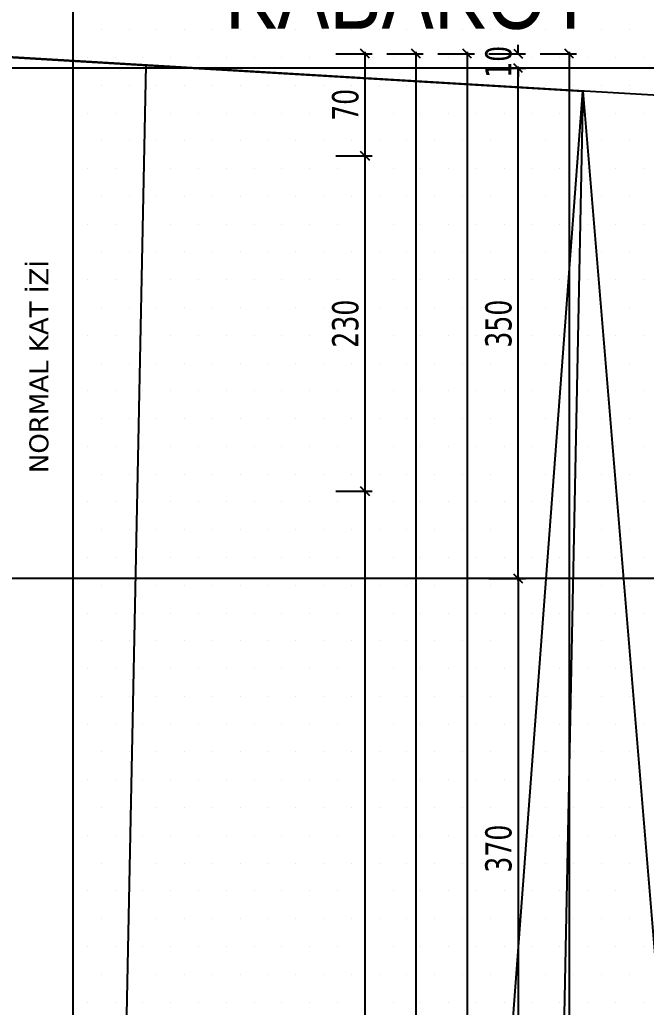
# Model space of a CAD drawing. Header units: millimetres. Extents: x 43168.9 to 43194.6, y -25545.1 to -25543.4.
# Drawn here: x 43172.2005 to 43172.2864, y -25543.9687 to -25543.8333 of the extents above; entities that cross this region are included whole.
import ezdxf
from ezdxf.enums import TextEntityAlignment as Align

# ---------------------------------------------------------------- set-up
doc = ezdxf.new("R2010")
doc.units = ezdxf.units.MM
doc.header["$LTSCALE"] = 200
for name, pattern in [('DASHDOT', [1, 0.5, -0.25, 0, -0.25]), ('DASHDOT2', [0.5, 0.25, -0.125, 0, -0.125]), ('HIDDEN2', [0.1875, 0.125, -0.0625])]:
    doc.linetypes.add(name, pattern=pattern)
for name, color, linetype in [('aks_sgh', 5, 'DASHDOT2'), ('izd.tas.alt_sgh', 214, 'HIDDEN2'), ('olcuaks_sgh', 41, 'Continuous'), ('olcudis_sgh', 185, 'Continuous'), ('vaziyet-01_sgh', 33, 'Continuous'), ('yapi-yaklasma_sgh', 41, 'DASHDOT'), ('yazi-merdi_sgh', 9, 'Continuous')]:
    doc.layers.add(name, color=color, linetype=linetype)
doc.layers.add('cim_sgh', color=7, linetype='Continuous', true_color=0x248f00)
doc.styles.add('dim', font='VERDANA.TTF', dxfattribs={"width": 0.7})
doc.styles.add('text1', font='VERDANA.TTF')
doc.styles.add('text2', font='arial.ttf')

msp = doc.modelspace()

# ---------------------------------------------------------------- linework, layer by layer
at = {"color": 0, "linetype": 'ByBlock', "lineweight": -2}
for p, q in [((43172.24848, -25543.83852), (43172.24728, -25543.83732)), ((43172.25548, -25543.83852), (43172.25428, -25543.83732)), ((43172.26248, -25543.83852), (43172.26128, -25543.83732)), ((43172.26828, -25543.83732), (43172.26948, -25543.83852)), ((43172.27648, -25543.83852), (43172.27528, -25543.83732)), ((43172.26948, -25543.84052), (43172.26828, -25543.83932)), ((43172.26948, -25543.84052), (43172.26828, -25543.83932)), ((43172.24728, -25543.85132), (43172.24848, -25543.85252)), ((43172.24848, -25543.85252), (43172.24728, -25543.85132)), ((43172.24728, -25543.89732), (43172.24848, -25543.89852)), ((43172.24848, -25543.89852), (43172.24728, -25543.89732)), ((43172.26828, -25543.90931), (43172.26948, -25543.91051)), ((43172.26948, -25543.91051), (43172.26828, -25543.90931))]:
    msp.add_line(p, q, dxfattribs=at)
for p, q in [((43172.28956, -25543.83992), (43172.26688, -25543.83992)), ((43172.28956, -25543.90991), (43172.26688, -25543.90991))]:
    msp.add_line(p, q)
at = {"layer": 'aks_sgh'}
for p, q in [((43172.26688, -25543.83992), (43171.46488, -25543.83992)), ((43172.26688, -25543.90991), (43171.46488, -25543.90991))]:
    msp.add_line(p, q, dxfattribs=at)
at = {"layer": 'cim_sgh'}
for p, q in [((43172.20791, -25543.83463), (43172.20791, -25543.83463)), ((43172.21172, -25543.83463), (43172.21172, -25543.83463)), ((43172.21553, -25543.83463), (43172.21553, -25543.83463)), ((43172.21934, -25543.83463), (43172.21934, -25543.83463)), ((43172.22315, -25543.83463), (43172.22315, -25543.83463)), ((43172.22696, -25543.83463), (43172.22696, -25543.83463)), ((43172.23077, -25543.83463), (43172.23077, -25543.83463)), ((43172.23458, -25543.83463), (43172.23458, -25543.83463)), ((43172.23839, -25543.83463), (43172.23839, -25543.83463)), ((43172.2422, -25543.83463), (43172.2422, -25543.83463)), ((43172.24601, -25543.83463), (43172.24601, -25543.83463)), ((43172.24982, -25543.83463), (43172.24982, -25543.83463)), ((43172.25363, -25543.83463), (43172.25363, -25543.83463)), ((43172.25744, -25543.83463), (43172.25744, -25543.83463)), ((43172.26125, -25543.83463), (43172.26125, -25543.83463)), ((43172.26506, -25543.83463), (43172.26506, -25543.83463)), ((43172.26887, -25543.83463), (43172.26887, -25543.83463)), ((43172.27268, -25543.83463), (43172.27268, -25543.83463)), ((43172.27649, -25543.83463), (43172.27649, -25543.83463)), ((43172.2803, -25543.83463), (43172.2803, -25543.83463)), ((43172.28411, -25543.83463), (43172.28411, -25543.83463)), ((43172.20982, -25543.83844), (43172.20982, -25543.83844)), ((43172.21363, -25543.83844), (43172.21363, -25543.83844)), ((43172.21744, -25543.83844), (43172.21744, -25543.83844)), ((43172.22125, -25543.83844), (43172.22125, -25543.83844)), ((43172.22506, -25543.83844), (43172.22506, -25543.83844)), ((43172.22887, -25543.83844), (43172.22887, -25543.83844)), ((43172.23268, -25543.83844), (43172.23268, -25543.83844)), ((43172.23649, -25543.83844), (43172.23649, -25543.83844)), ((43172.2403, -25543.83844), (43172.2403, -25543.83844)), ((43172.24411, -25543.83844), (43172.24411, -25543.83844)), ((43172.24792, -25543.83844), (43172.24792, -25543.83844)), ((43172.25173, -25543.83844), (43172.25173, -25543.83844)), ((43172.25554, -25543.83844), (43172.25554, -25543.83844)), ((43172.25935, -25543.83844), (43172.25935, -25543.83844)), ((43172.26316, -25543.83844), (43172.26316, -25543.83844)), ((43172.26697, -25543.83844), (43172.26697, -25543.83844)), ((43172.27078, -25543.83844), (43172.27078, -25543.83844)), ((43172.27459, -25543.83844), (43172.27459, -25543.83844)), ((43172.2784, -25543.83844), (43172.2784, -25543.83844)), ((43172.28221, -25543.83844), (43172.28221, -25543.83844)), ((43172.28602, -25543.83844), (43172.28602, -25543.83844)), ((43172.20791, -25543.84225), (43172.20791, -25543.84225)), ((43172.21172, -25543.84225), (43172.21172, -25543.84225)), ((43172.21553, -25543.84225), (43172.21553, -25543.84225)), ((43172.21934, -25543.84225), (43172.21934, -25543.84225)), ((43172.22315, -25543.84225), (43172.22315, -25543.84225)), ((43172.22696, -25543.84225), (43172.22696, -25543.84225)), ((43172.23077, -25543.84225), (43172.23077, -25543.84225)), ((43172.23458, -25543.84225), (43172.23458, -25543.84225)), ((43172.23839, -25543.84225), (43172.23839, -25543.84225)), ((43172.2422, -25543.84225), (43172.2422, -25543.84225)), ((43172.24601, -25543.84225), (43172.24601, -25543.84225)), ((43172.24982, -25543.84225), (43172.24982, -25543.84225)), ((43172.25363, -25543.84225), (43172.25363, -25543.84225)), ((43172.25744, -25543.84225), (43172.25744, -25543.84225)), ((43172.26125, -25543.84225), (43172.26125, -25543.84225)), ((43172.26506, -25543.84225), (43172.26506, -25543.84225)), ((43172.26887, -25543.84225), (43172.26887, -25543.84225)), ((43172.27268, -25543.84225), (43172.27268, -25543.84225)), ((43172.27649, -25543.84225), (43172.27649, -25543.84225)), ((43172.2803, -25543.84225), (43172.2803, -25543.84225)), ((43172.28411, -25543.84225), (43172.28411, -25543.84225)), ((43172.20982, -25543.84606), (43172.20982, -25543.84606)), ((43172.21363, -25543.84606), (43172.21363, -25543.84606)), ((43172.21744, -25543.84606), (43172.21744, -25543.84606)), ((43172.22125, -25543.84606), (43172.22125, -25543.84606)), ((43172.22506, -25543.84606), (43172.22506, -25543.84606)), ((43172.22887, -25543.84606), (43172.22887, -25543.84606)), ((43172.23268, -25543.84606), (43172.23268, -25543.84606)), ((43172.23649, -25543.84606), (43172.23649, -25543.84606)), ((43172.2403, -25543.84606), (43172.2403, -25543.84606)), ((43172.24411, -25543.84606), (43172.24411, -25543.84606)), ((43172.24792, -25543.84606), (43172.24792, -25543.84606)), ((43172.25173, -25543.84606), (43172.25173, -25543.84606)), ((43172.25554, -25543.84606), (43172.25554, -25543.84606)), ((43172.25935, -25543.84606), (43172.25935, -25543.84606)), ((43172.26316, -25543.84606), (43172.26316, -25543.84606)), ((43172.26697, -25543.84606), (43172.26697, -25543.84606)), ((43172.27078, -25543.84606), (43172.27078, -25543.84606)), ((43172.27459, -25543.84606), (43172.27459, -25543.84606)), ((43172.2784, -25543.84606), (43172.2784, -25543.84606)), ((43172.28221, -25543.84606), (43172.28221, -25543.84606)), ((43172.28602, -25543.84606), (43172.28602, -25543.84606)), ((43172.20791, -25543.84987), (43172.20791, -25543.84987)), ((43172.21172, -25543.84987), (43172.21172, -25543.84987)), ((43172.21553, -25543.84987), (43172.21553, -25543.84987)), ((43172.21934, -25543.84987), (43172.21934, -25543.84987)), ((43172.22315, -25543.84987), (43172.22315, -25543.84987)), ((43172.22696, -25543.84987), (43172.22696, -25543.84987)), ((43172.23077, -25543.84987), (43172.23077, -25543.84987)), ((43172.23458, -25543.84987), (43172.23458, -25543.84987)), ((43172.23839, -25543.84987), (43172.23839, -25543.84987)), ((43172.2422, -25543.84987), (43172.2422, -25543.84987)), ((43172.24601, -25543.84987), (43172.24601, -25543.84987)), ((43172.24982, -25543.84987), (43172.24982, -25543.84987)), ((43172.25363, -25543.84987), (43172.25363, -25543.84987)), ((43172.25744, -25543.84987), (43172.25744, -25543.84987)), ((43172.26125, -25543.84987), (43172.26125, -25543.84987)), ((43172.26506, -25543.84987), (43172.26506, -25543.84987)), ((43172.26887, -25543.84987), (43172.26887, -25543.84987)), ((43172.27268, -25543.84987), (43172.27268, -25543.84987)), ((43172.27649, -25543.84987), (43172.27649, -25543.84987)), ((43172.2803, -25543.84987), (43172.2803, -25543.84987)), ((43172.28411, -25543.84987), (43172.28411, -25543.84987)), ((43172.20982, -25543.85368), (43172.20982, -25543.85368)), ((43172.21363, -25543.85368), (43172.21363, -25543.85368)), ((43172.21744, -25543.85368), (43172.21744, -25543.85368)), ((43172.22125, -25543.85368), (43172.22125, -25543.85368)), ((43172.22506, -25543.85368), (43172.22506, -25543.85368)), ((43172.22887, -25543.85368), (43172.22887, -25543.85368)), ((43172.23268, -25543.85368), (43172.23268, -25543.85368)), ((43172.23649, -25543.85368), (43172.23649, -25543.85368)), ((43172.2403, -25543.85368), (43172.2403, -25543.85368)), ((43172.24411, -25543.85368), (43172.24411, -25543.85368)), ((43172.24792, -25543.85368), (43172.24792, -25543.85368)), ((43172.25173, -25543.85368), (43172.25173, -25543.85368)), ((43172.25554, -25543.85368), (43172.25554, -25543.85368)), ((43172.25935, -25543.85368), (43172.25935, -25543.85368)), ((43172.26316, -25543.85368), (43172.26316, -25543.85368)), ((43172.26697, -25543.85368), (43172.26697, -25543.85368)), ((43172.27078, -25543.85368), (43172.27078, -25543.85368)), ((43172.27459, -25543.85368), (43172.27459, -25543.85368)), ((43172.2784, -25543.85368), (43172.2784, -25543.85368)), ((43172.28221, -25543.85368), (43172.28221, -25543.85368)), ((43172.28602, -25543.85368), (43172.28602, -25543.85368)), ((43172.20791, -25543.85749), (43172.20791, -25543.85749)), ((43172.21172, -25543.85749), (43172.21172, -25543.85749)), ((43172.21553, -25543.85749), (43172.21553, -25543.85749)), ((43172.21934, -25543.85749), (43172.21934, -25543.85749)), ((43172.22315, -25543.85749), (43172.22315, -25543.85749)), ((43172.22696, -25543.85749), (43172.22696, -25543.85749)), ((43172.23077, -25543.85749), (43172.23077, -25543.85749)), ((43172.23458, -25543.85749), (43172.23458, -25543.85749)), ((43172.23839, -25543.85749), (43172.23839, -25543.85749)), ((43172.2422, -25543.85749), (43172.2422, -25543.85749)), ((43172.24601, -25543.85749), (43172.24601, -25543.85749)), ((43172.24982, -25543.85749), (43172.24982, -25543.85749)), ((43172.25363, -25543.85749), (43172.25363, -25543.85749)), ((43172.25744, -25543.85749), (43172.25744, -25543.85749)), ((43172.26125, -25543.85749), (43172.26125, -25543.85749)), ((43172.26506, -25543.85749), (43172.26506, -25543.85749)), ((43172.26887, -25543.85749), (43172.26887, -25543.85749)), ((43172.27268, -25543.85749), (43172.27268, -25543.85749)), ((43172.27649, -25543.85749), (43172.27649, -25543.85749)), ((43172.2803, -25543.85749), (43172.2803, -25543.85749)), ((43172.28411, -25543.85749), (43172.28411, -25543.85749)), ((43172.20982, -25543.8613), (43172.20982, -25543.8613)), ((43172.21363, -25543.8613), (43172.21363, -25543.8613)), ((43172.21744, -25543.8613), (43172.21744, -25543.8613)), ((43172.22125, -25543.8613), (43172.22125, -25543.8613)), ((43172.22506, -25543.8613), (43172.22506, -25543.8613)), ((43172.22887, -25543.8613), (43172.22887, -25543.8613)), ((43172.23268, -25543.8613), (43172.23268, -25543.8613)), ((43172.23649, -25543.8613), (43172.23649, -25543.8613)), ((43172.2403, -25543.8613), (43172.2403, -25543.8613)), ((43172.24411, -25543.8613), (43172.24411, -25543.8613)), ((43172.24792, -25543.8613), (43172.24792, -25543.8613)), ((43172.25173, -25543.8613), (43172.25173, -25543.8613)), ((43172.25554, -25543.8613), (43172.25554, -25543.8613)), ((43172.25935, -25543.8613), (43172.25935, -25543.8613)), ((43172.26316, -25543.8613), (43172.26316, -25543.8613)), ((43172.26697, -25543.8613), (43172.26697, -25543.8613)), ((43172.27078, -25543.8613), (43172.27078, -25543.8613)), ((43172.27459, -25543.8613), (43172.27459, -25543.8613)), ((43172.2784, -25543.8613), (43172.2784, -25543.8613)), ((43172.28221, -25543.8613), (43172.28221, -25543.8613)), ((43172.28602, -25543.8613), (43172.28602, -25543.8613)), ((43172.20791, -25543.86511), (43172.20791, -25543.86511)), ((43172.21172, -25543.86511), (43172.21172, -25543.86511)), ((43172.21553, -25543.86511), (43172.21553, -25543.86511)), ((43172.21934, -25543.86511), (43172.21934, -25543.86511)), ((43172.22315, -25543.86511), (43172.22315, -25543.86511)), ((43172.22696, -25543.86511), (43172.22696, -25543.86511)), ((43172.23077, -25543.86511), (43172.23077, -25543.86511)), ((43172.23458, -25543.86511), (43172.23458, -25543.86511)), ((43172.23839, -25543.86511), (43172.23839, -25543.86511)), ((43172.2422, -25543.86511), (43172.2422, -25543.86511)), ((43172.24601, -25543.86511), (43172.24601, -25543.86511)), ((43172.24982, -25543.86511), (43172.24982, -25543.86511)), ((43172.25363, -25543.86511), (43172.25363, -25543.86511)), ((43172.25744, -25543.86511), (43172.25744, -25543.86511)), ((43172.26125, -25543.86511), (43172.26125, -25543.86511)), ((43172.26506, -25543.86511), (43172.26506, -25543.86511)), ((43172.26887, -25543.86511), (43172.26887, -25543.86511)), ((43172.27268, -25543.86511), (43172.27268, -25543.86511)), ((43172.27649, -25543.86511), (43172.27649, -25543.86511)), ((43172.2803, -25543.86511), (43172.2803, -25543.86511)), ((43172.28411, -25543.86511), (43172.28411, -25543.86511)), ((43172.20982, -25543.86892), (43172.20982, -25543.86892)), ((43172.21363, -25543.86892), (43172.21363, -25543.86892)), ((43172.21744, -25543.86892), (43172.21744, -25543.86892)), ((43172.22125, -25543.86892), (43172.22125, -25543.86892)), ((43172.22506, -25543.86892), (43172.22506, -25543.86892)), ((43172.22887, -25543.86892), (43172.22887, -25543.86892)), ((43172.23268, -25543.86892), (43172.23268, -25543.86892)), ((43172.23649, -25543.86892), (43172.23649, -25543.86892)), ((43172.2403, -25543.86892), (43172.2403, -25543.86892)), ((43172.24411, -25543.86892), (43172.24411, -25543.86892)), ((43172.24792, -25543.86892), (43172.24792, -25543.86892)), ((43172.25173, -25543.86892), (43172.25173, -25543.86892)), ((43172.25554, -25543.86892), (43172.25554, -25543.86892)), ((43172.25935, -25543.86892), (43172.25935, -25543.86892)), ((43172.26316, -25543.86892), (43172.26316, -25543.86892)), ((43172.26697, -25543.86892), (43172.26697, -25543.86892)), ((43172.27078, -25543.86892), (43172.27078, -25543.86892)), ((43172.27459, -25543.86892), (43172.27459, -25543.86892)), ((43172.2784, -25543.86892), (43172.2784, -25543.86892)), ((43172.28221, -25543.86892), (43172.28221, -25543.86892)), ((43172.28602, -25543.86892), (43172.28602, -25543.86892)), ((43172.20791, -25543.87273), (43172.20791, -25543.87273)), ((43172.21172, -25543.87273), (43172.21172, -25543.87273)), ((43172.21553, -25543.87273), (43172.21553, -25543.87273)), ((43172.21934, -25543.87273), (43172.21934, -25543.87273)), ((43172.22315, -25543.87273), (43172.22315, -25543.87273)), ((43172.22696, -25543.87273), (43172.22696, -25543.87273)), ((43172.23077, -25543.87273), (43172.23077, -25543.87273)), ((43172.23458, -25543.87273), (43172.23458, -25543.87273)), ((43172.23839, -25543.87273), (43172.23839, -25543.87273)), ((43172.2422, -25543.87273), (43172.2422, -25543.87273)), ((43172.24601, -25543.87273), (43172.24601, -25543.87273)), ((43172.24982, -25543.87273), (43172.24982, -25543.87273)), ((43172.25363, -25543.87273), (43172.25363, -25543.87273)), ((43172.25744, -25543.87273), (43172.25744, -25543.87273)), ((43172.26125, -25543.87273), (43172.26125, -25543.87273)), ((43172.26506, -25543.87273), (43172.26506, -25543.87273)), ((43172.26887, -25543.87273), (43172.26887, -25543.87273)), ((43172.27268, -25543.87273), (43172.27268, -25543.87273)), ((43172.27649, -25543.87273), (43172.27649, -25543.87273)), ((43172.2803, -25543.87273), (43172.2803, -25543.87273)), ((43172.28411, -25543.87273), (43172.28411, -25543.87273)), ((43172.20982, -25543.87654), (43172.20982, -25543.87654)), ((43172.21363, -25543.87654), (43172.21363, -25543.87654)), ((43172.21744, -25543.87654), (43172.21744, -25543.87654)), ((43172.22125, -25543.87654), (43172.22125, -25543.87654)), ((43172.22506, -25543.87654), (43172.22506, -25543.87654)), ((43172.22887, -25543.87654), (43172.22887, -25543.87654)), ((43172.23268, -25543.87654), (43172.23268, -25543.87654)), ((43172.23649, -25543.87654), (43172.23649, -25543.87654)), ((43172.2403, -25543.87654), (43172.2403, -25543.87654)), ((43172.24411, -25543.87654), (43172.24411, -25543.87654)), ((43172.24792, -25543.87654), (43172.24792, -25543.87654)), ((43172.25173, -25543.87654), (43172.25173, -25543.87654)), ((43172.25554, -25543.87654), (43172.25554, -25543.87654)), ((43172.25935, -25543.87654), (43172.25935, -25543.87654)), ((43172.26316, -25543.87654), (43172.26316, -25543.87654)), ((43172.26697, -25543.87654), (43172.26697, -25543.87654)), ((43172.27078, -25543.87654), (43172.27078, -25543.87654)), ((43172.27459, -25543.87654), (43172.27459, -25543.87654)), ((43172.2784, -25543.87654), (43172.2784, -25543.87654)), ((43172.28221, -25543.87654), (43172.28221, -25543.87654)), ((43172.28602, -25543.87654), (43172.28602, -25543.87654)), ((43172.20791, -25543.88035), (43172.20791, -25543.88035)), ((43172.21172, -25543.88035), (43172.21172, -25543.88035)), ((43172.21553, -25543.88035), (43172.21553, -25543.88035)), ((43172.21934, -25543.88035), (43172.21934, -25543.88035)), ((43172.22315, -25543.88035), (43172.22315, -25543.88035)), ((43172.22696, -25543.88035), (43172.22696, -25543.88035)), ((43172.23077, -25543.88035), (43172.23077, -25543.88035)), ((43172.23458, -25543.88035), (43172.23458, -25543.88035)), ((43172.23839, -25543.88035), (43172.23839, -25543.88035)), ((43172.2422, -25543.88035), (43172.2422, -25543.88035)), ((43172.24601, -25543.88035), (43172.24601, -25543.88035)), ((43172.24982, -25543.88035), (43172.24982, -25543.88035)), ((43172.25363, -25543.88035), (43172.25363, -25543.88035)), ((43172.25744, -25543.88035), (43172.25744, -25543.88035)), ((43172.26125, -25543.88035), (43172.26125, -25543.88035)), ((43172.26506, -25543.88035), (43172.26506, -25543.88035)), ((43172.26887, -25543.88035), (43172.26887, -25543.88035)), ((43172.27268, -25543.88035), (43172.27268, -25543.88035)), ((43172.27649, -25543.88035), (43172.27649, -25543.88035)), ((43172.2803, -25543.88035), (43172.2803, -25543.88035)), ((43172.28411, -25543.88035), (43172.28411, -25543.88035)), ((43172.20982, -25543.88416), (43172.20982, -25543.88416)), ((43172.21363, -25543.88416), (43172.21363, -25543.88416)), ((43172.21744, -25543.88416), (43172.21744, -25543.88416)), ((43172.22125, -25543.88416), (43172.22125, -25543.88416)), ((43172.22506, -25543.88416), (43172.22506, -25543.88416)), ((43172.22887, -25543.88416), (43172.22887, -25543.88416)), ((43172.23268, -25543.88416), (43172.23268, -25543.88416)), ((43172.23649, -25543.88416), (43172.23649, -25543.88416)), ((43172.2403, -25543.88416), (43172.2403, -25543.88416)), ((43172.24411, -25543.88416), (43172.24411, -25543.88416)), ((43172.24792, -25543.88416), (43172.24792, -25543.88416)), ((43172.25173, -25543.88416), (43172.25173, -25543.88416)), ((43172.25554, -25543.88416), (43172.25554, -25543.88416)), ((43172.25935, -25543.88416), (43172.25935, -25543.88416)), ((43172.26316, -25543.88416), (43172.26316, -25543.88416)), ((43172.26697, -25543.88416), (43172.26697, -25543.88416)), ((43172.27078, -25543.88416), (43172.27078, -25543.88416)), ((43172.27459, -25543.88416), (43172.27459, -25543.88416)), ((43172.2784, -25543.88416), (43172.2784, -25543.88416)), ((43172.28221, -25543.88416), (43172.28221, -25543.88416)), ((43172.28602, -25543.88416), (43172.28602, -25543.88416)), ((43172.20791, -25543.88797), (43172.20791, -25543.88797)), ((43172.21172, -25543.88797), (43172.21172, -25543.88797)), ((43172.21553, -25543.88797), (43172.21553, -25543.88797)), ((43172.21934, -25543.88797), (43172.21934, -25543.88797)), ((43172.22315, -25543.88797), (43172.22315, -25543.88797)), ((43172.22696, -25543.88797), (43172.22696, -25543.88797)), ((43172.23077, -25543.88797), (43172.23077, -25543.88797)), ((43172.23458, -25543.88797), (43172.23458, -25543.88797)), ((43172.23839, -25543.88797), (43172.23839, -25543.88797)), ((43172.2422, -25543.88797), (43172.2422, -25543.88797)), ((43172.24601, -25543.88797), (43172.24601, -25543.88797)), ((43172.24982, -25543.88797), (43172.24982, -25543.88797)), ((43172.25363, -25543.88797), (43172.25363, -25543.88797)), ((43172.25744, -25543.88797), (43172.25744, -25543.88797)), ((43172.26125, -25543.88797), (43172.26125, -25543.88797)), ((43172.26506, -25543.88797), (43172.26506, -25543.88797)), ((43172.26887, -25543.88797), (43172.26887, -25543.88797)), ((43172.27268, -25543.88797), (43172.27268, -25543.88797)), ((43172.27649, -25543.88797), (43172.27649, -25543.88797)), ((43172.2803, -25543.88797), (43172.2803, -25543.88797)), ((43172.28411, -25543.88797), (43172.28411, -25543.88797)), ((43172.20982, -25543.89178), (43172.20982, -25543.89178)), ((43172.21363, -25543.89178), (43172.21363, -25543.89178)), ((43172.21744, -25543.89178), (43172.21744, -25543.89178)), ((43172.22125, -25543.89178), (43172.22125, -25543.89178)), ((43172.22506, -25543.89178), (43172.22506, -25543.89178)), ((43172.22887, -25543.89178), (43172.22887, -25543.89178)), ((43172.23268, -25543.89178), (43172.23268, -25543.89178)), ((43172.23649, -25543.89178), (43172.23649, -25543.89178)), ((43172.2403, -25543.89178), (43172.2403, -25543.89178)), ((43172.24411, -25543.89178), (43172.24411, -25543.89178)), ((43172.24792, -25543.89178), (43172.24792, -25543.89178)), ((43172.25173, -25543.89178), (43172.25173, -25543.89178)), ((43172.25554, -25543.89178), (43172.25554, -25543.89178)), ((43172.25935, -25543.89178), (43172.25935, -25543.89178)), ((43172.26316, -25543.89178), (43172.26316, -25543.89178)), ((43172.26697, -25543.89178), (43172.26697, -25543.89178)), ((43172.27078, -25543.89178), (43172.27078, -25543.89178)), ((43172.27459, -25543.89178), (43172.27459, -25543.89178)), ((43172.2784, -25543.89178), (43172.2784, -25543.89178)), ((43172.28221, -25543.89178), (43172.28221, -25543.89178)), ((43172.28602, -25543.89178), (43172.28602, -25543.89178)), ((43172.20791, -25543.89559), (43172.20791, -25543.89559)), ((43172.21172, -25543.89559), (43172.21172, -25543.89559)), ((43172.21553, -25543.89559), (43172.21553, -25543.89559)), ((43172.21934, -25543.89559), (43172.21934, -25543.89559)), ((43172.22315, -25543.89559), (43172.22315, -25543.89559)), ((43172.22696, -25543.89559), (43172.22696, -25543.89559)), ((43172.23077, -25543.89559), (43172.23077, -25543.89559)), ((43172.23458, -25543.89559), (43172.23458, -25543.89559)), ((43172.23839, -25543.89559), (43172.23839, -25543.89559)), ((43172.2422, -25543.89559), (43172.2422, -25543.89559)), ((43172.24601, -25543.89559), (43172.24601, -25543.89559)), ((43172.24982, -25543.89559), (43172.24982, -25543.89559)), ((43172.25363, -25543.89559), (43172.25363, -25543.89559)), ((43172.25744, -25543.89559), (43172.25744, -25543.89559)), ((43172.26125, -25543.89559), (43172.26125, -25543.89559)), ((43172.26506, -25543.89559), (43172.26506, -25543.89559)), ((43172.26887, -25543.89559), (43172.26887, -25543.89559)), ((43172.27268, -25543.89559), (43172.27268, -25543.89559)), ((43172.27649, -25543.89559), (43172.27649, -25543.89559)), ((43172.2803, -25543.89559), (43172.2803, -25543.89559)), ((43172.28411, -25543.89559), (43172.28411, -25543.89559)), ((43172.20982, -25543.8994), (43172.20982, -25543.8994)), ((43172.21363, -25543.8994), (43172.21363, -25543.8994)), ((43172.21744, -25543.8994), (43172.21744, -25543.8994)), ((43172.22125, -25543.8994), (43172.22125, -25543.8994)), ((43172.22506, -25543.8994), (43172.22506, -25543.8994)), ((43172.22887, -25543.8994), (43172.22887, -25543.8994)), ((43172.23268, -25543.8994), (43172.23268, -25543.8994)), ((43172.23649, -25543.8994), (43172.23649, -25543.8994)), ((43172.2403, -25543.8994), (43172.2403, -25543.8994)), ((43172.24411, -25543.8994), (43172.24411, -25543.8994)), ((43172.24792, -25543.8994), (43172.24792, -25543.8994)), ((43172.25173, -25543.8994), (43172.25173, -25543.8994)), ((43172.25554, -25543.8994), (43172.25554, -25543.8994)), ((43172.25935, -25543.8994), (43172.25935, -25543.8994)), ((43172.26316, -25543.8994), (43172.26316, -25543.8994)), ((43172.26697, -25543.8994), (43172.26697, -25543.8994)), ((43172.27078, -25543.8994), (43172.27078, -25543.8994)), ((43172.27459, -25543.8994), (43172.27459, -25543.8994)), ((43172.2784, -25543.8994), (43172.2784, -25543.8994)), ((43172.28221, -25543.8994), (43172.28221, -25543.8994)), ((43172.28602, -25543.8994), (43172.28602, -25543.8994)), ((43172.20791, -25543.90321), (43172.20791, -25543.90321)), ((43172.21172, -25543.90321), (43172.21172, -25543.90321)), ((43172.21553, -25543.90321), (43172.21553, -25543.90321)), ((43172.21934, -25543.90321), (43172.21934, -25543.90321)), ((43172.22315, -25543.90321), (43172.22315, -25543.90321)), ((43172.22696, -25543.90321), (43172.22696, -25543.90321)), ((43172.23077, -25543.90321), (43172.23077, -25543.90321)), ((43172.23458, -25543.90321), (43172.23458, -25543.90321)), ((43172.23839, -25543.90321), (43172.23839, -25543.90321)), ((43172.2422, -25543.90321), (43172.2422, -25543.90321)), ((43172.24601, -25543.90321), (43172.24601, -25543.90321)), ((43172.24982, -25543.90321), (43172.24982, -25543.90321)), ((43172.25363, -25543.90321), (43172.25363, -25543.90321)), ((43172.25744, -25543.90321), (43172.25744, -25543.90321)), ((43172.26125, -25543.90321), (43172.26125, -25543.90321)), ((43172.26506, -25543.90321), (43172.26506, -25543.90321)), ((43172.26887, -25543.90321), (43172.26887, -25543.90321)), ((43172.27268, -25543.90321), (43172.27268, -25543.90321)), ((43172.27649, -25543.90321), (43172.27649, -25543.90321)), ((43172.2803, -25543.90321), (43172.2803, -25543.90321)), ((43172.28411, -25543.90321), (43172.28411, -25543.90321)), ((43172.20982, -25543.90702), (43172.20982, -25543.90702)), ((43172.21363, -25543.90702), (43172.21363, -25543.90702)), ((43172.21744, -25543.90702), (43172.21744, -25543.90702)), ((43172.22125, -25543.90702), (43172.22125, -25543.90702)), ((43172.22506, -25543.90702), (43172.22506, -25543.90702)), ((43172.22887, -25543.90702), (43172.22887, -25543.90702)), ((43172.23268, -25543.90702), (43172.23268, -25543.90702)), ((43172.23649, -25543.90702), (43172.23649, -25543.90702)), ((43172.2403, -25543.90702), (43172.2403, -25543.90702)), ((43172.24411, -25543.90702), (43172.24411, -25543.90702)), ((43172.24792, -25543.90702), (43172.24792, -25543.90702)), ((43172.25173, -25543.90702), (43172.25173, -25543.90702)), ((43172.25554, -25543.90702), (43172.25554, -25543.90702)), ((43172.25935, -25543.90702), (43172.25935, -25543.90702)), ((43172.26316, -25543.90702), (43172.26316, -25543.90702)), ((43172.26697, -25543.90702), (43172.26697, -25543.90702)), ((43172.27078, -25543.90702), (43172.27078, -25543.90702)), ((43172.27459, -25543.90702), (43172.27459, -25543.90702)), ((43172.2784, -25543.90702), (43172.2784, -25543.90702)), ((43172.28221, -25543.90702), (43172.28221, -25543.90702)), ((43172.28602, -25543.90702), (43172.28602, -25543.90702)), ((43172.20791, -25543.91083), (43172.20791, -25543.91083)), ((43172.21172, -25543.91083), (43172.21172, -25543.91083)), ((43172.21553, -25543.91083), (43172.21553, -25543.91083)), ((43172.21934, -25543.91083), (43172.21934, -25543.91083)), ((43172.22315, -25543.91083), (43172.22315, -25543.91083)), ((43172.22696, -25543.91083), (43172.22696, -25543.91083)), ((43172.23077, -25543.91083), (43172.23077, -25543.91083)), ((43172.23458, -25543.91083), (43172.23458, -25543.91083)), ((43172.23839, -25543.91083), (43172.23839, -25543.91083)), ((43172.2422, -25543.91083), (43172.2422, -25543.91083)), ((43172.24601, -25543.91083), (43172.24601, -25543.91083)), ((43172.24982, -25543.91083), (43172.24982, -25543.91083)), ((43172.25363, -25543.91083), (43172.25363, -25543.91083)), ((43172.25744, -25543.91083), (43172.25744, -25543.91083)), ((43172.26125, -25543.91083), (43172.26125, -25543.91083)), ((43172.26506, -25543.91083), (43172.26506, -25543.91083)), ((43172.26887, -25543.91083), (43172.26887, -25543.91083)), ((43172.27268, -25543.91083), (43172.27268, -25543.91083)), ((43172.27649, -25543.91083), (43172.27649, -25543.91083)), ((43172.2803, -25543.91083), (43172.2803, -25543.91083)), ((43172.28411, -25543.91083), (43172.28411, -25543.91083)), ((43172.20982, -25543.91464), (43172.20982, -25543.91464)), ((43172.21363, -25543.91464), (43172.21363, -25543.91464)), ((43172.21744, -25543.91464), (43172.21744, -25543.91464)), ((43172.22125, -25543.91464), (43172.22125, -25543.91464)), ((43172.22506, -25543.91464), (43172.22506, -25543.91464)), ((43172.22887, -25543.91464), (43172.22887, -25543.91464)), ((43172.23268, -25543.91464), (43172.23268, -25543.91464)), ((43172.23649, -25543.91464), (43172.23649, -25543.91464)), ((43172.2403, -25543.91464), (43172.2403, -25543.91464)), ((43172.24411, -25543.91464), (43172.24411, -25543.91464)), ((43172.24792, -25543.91464), (43172.24792, -25543.91464)), ((43172.25173, -25543.91464), (43172.25173, -25543.91464)), ((43172.25554, -25543.91464), (43172.25554, -25543.91464)), ((43172.25935, -25543.91464), (43172.25935, -25543.91464)), ((43172.26316, -25543.91464), (43172.26316, -25543.91464)), ((43172.26697, -25543.91464), (43172.26697, -25543.91464)), ((43172.27078, -25543.91464), (43172.27078, -25543.91464)), ((43172.27459, -25543.91464), (43172.27459, -25543.91464)), ((43172.2784, -25543.91464), (43172.2784, -25543.91464)), ((43172.28221, -25543.91464), (43172.28221, -25543.91464)), ((43172.28602, -25543.91464), (43172.28602, -25543.91464)), ((43172.20791, -25543.91845), (43172.20791, -25543.91845)), ((43172.21172, -25543.91845), (43172.21172, -25543.91845)), ((43172.21553, -25543.91845), (43172.21553, -25543.91845)), ((43172.21934, -25543.91845), (43172.21934, -25543.91845)), ((43172.22315, -25543.91845), (43172.22315, -25543.91845)), ((43172.22696, -25543.91845), (43172.22696, -25543.91845)), ((43172.23077, -25543.91845), (43172.23077, -25543.91845)), ((43172.23458, -25543.91845), (43172.23458, -25543.91845)), ((43172.23839, -25543.91845), (43172.23839, -25543.91845)), ((43172.2422, -25543.91845), (43172.2422, -25543.91845)), ((43172.24601, -25543.91845), (43172.24601, -25543.91845)), ((43172.24982, -25543.91845), (43172.24982, -25543.91845)), ((43172.25363, -25543.91845), (43172.25363, -25543.91845)), ((43172.25744, -25543.91845), (43172.25744, -25543.91845)), ((43172.26125, -25543.91845), (43172.26125, -25543.91845)), ((43172.26506, -25543.91845), (43172.26506, -25543.91845)), ((43172.26887, -25543.91845), (43172.26887, -25543.91845)), ((43172.27268, -25543.91845), (43172.27268, -25543.91845)), ((43172.27649, -25543.91845), (43172.27649, -25543.91845)), ((43172.2803, -25543.91845), (43172.2803, -25543.91845)), ((43172.28411, -25543.91845), (43172.28411, -25543.91845)), ((43172.20982, -25543.92226), (43172.20982, -25543.92226)), ((43172.21363, -25543.92226), (43172.21363, -25543.92226)), ((43172.21744, -25543.92226), (43172.21744, -25543.92226)), ((43172.22125, -25543.92226), (43172.22125, -25543.92226)), ((43172.22506, -25543.92226), (43172.22506, -25543.92226)), ((43172.22887, -25543.92226), (43172.22887, -25543.92226)), ((43172.23268, -25543.92226), (43172.23268, -25543.92226)), ((43172.23649, -25543.92226), (43172.23649, -25543.92226)), ((43172.2403, -25543.92226), (43172.2403, -25543.92226)), ((43172.24411, -25543.92226), (43172.24411, -25543.92226)), ((43172.24792, -25543.92226), (43172.24792, -25543.92226)), ((43172.25173, -25543.92226), (43172.25173, -25543.92226)), ((43172.25554, -25543.92226), (43172.25554, -25543.92226)), ((43172.25935, -25543.92226), (43172.25935, -25543.92226)), ((43172.26316, -25543.92226), (43172.26316, -25543.92226)), ((43172.26697, -25543.92226), (43172.26697, -25543.92226)), ((43172.27078, -25543.92226), (43172.27078, -25543.92226)), ((43172.27459, -25543.92226), (43172.27459, -25543.92226)), ((43172.2784, -25543.92226), (43172.2784, -25543.92226)), ((43172.28221, -25543.92226), (43172.28221, -25543.92226)), ((43172.28602, -25543.92226), (43172.28602, -25543.92226)), ((43172.20791, -25543.92607), (43172.20791, -25543.92607)), ((43172.21172, -25543.92607), (43172.21172, -25543.92607)), ((43172.21553, -25543.92607), (43172.21553, -25543.92607)), ((43172.21934, -25543.92607), (43172.21934, -25543.92607)), ((43172.22315, -25543.92607), (43172.22315, -25543.92607)), ((43172.22696, -25543.92607), (43172.22696, -25543.92607)), ((43172.23077, -25543.92607), (43172.23077, -25543.92607)), ((43172.23458, -25543.92607), (43172.23458, -25543.92607)), ((43172.23839, -25543.92607), (43172.23839, -25543.92607)), ((43172.2422, -25543.92607), (43172.2422, -25543.92607)), ((43172.24601, -25543.92607), (43172.24601, -25543.92607)), ((43172.24982, -25543.92607), (43172.24982, -25543.92607)), ((43172.25363, -25543.92607), (43172.25363, -25543.92607)), ((43172.25744, -25543.92607), (43172.25744, -25543.92607)), ((43172.26125, -25543.92607), (43172.26125, -25543.92607)), ((43172.26506, -25543.92607), (43172.26506, -25543.92607)), ((43172.26887, -25543.92607), (43172.26887, -25543.92607)), ((43172.27268, -25543.92607), (43172.27268, -25543.92607)), ((43172.27649, -25543.92607), (43172.27649, -25543.92607)), ((43172.2803, -25543.92607), (43172.2803, -25543.92607)), ((43172.28411, -25543.92607), (43172.28411, -25543.92607)), ((43172.20982, -25543.92988), (43172.20982, -25543.92988)), ((43172.21363, -25543.92988), (43172.21363, -25543.92988)), ((43172.21744, -25543.92988), (43172.21744, -25543.92988)), ((43172.22125, -25543.92988), (43172.22125, -25543.92988)), ((43172.22506, -25543.92988), (43172.22506, -25543.92988)), ((43172.22887, -25543.92988), (43172.22887, -25543.92988)), ((43172.23268, -25543.92988), (43172.23268, -25543.92988)), ((43172.23649, -25543.92988), (43172.23649, -25543.92988)), ((43172.2403, -25543.92988), (43172.2403, -25543.92988)), ((43172.24411, -25543.92988), (43172.24411, -25543.92988)), ((43172.24792, -25543.92988), (43172.24792, -25543.92988)), ((43172.25173, -25543.92988), (43172.25173, -25543.92988)), ((43172.25554, -25543.92988), (43172.25554, -25543.92988)), ((43172.25935, -25543.92988), (43172.25935, -25543.92988)), ((43172.26316, -25543.92988), (43172.26316, -25543.92988)), ((43172.26697, -25543.92988), (43172.26697, -25543.92988)), ((43172.27078, -25543.92988), (43172.27078, -25543.92988)), ((43172.27459, -25543.92988), (43172.27459, -25543.92988)), ((43172.2784, -25543.92988), (43172.2784, -25543.92988)), ((43172.28221, -25543.92988), (43172.28221, -25543.92988)), ((43172.28602, -25543.92988), (43172.28602, -25543.92988)), ((43172.20791, -25543.93369), (43172.20791, -25543.93369)), ((43172.21172, -25543.93369), (43172.21172, -25543.93369)), ((43172.21553, -25543.93369), (43172.21553, -25543.93369)), ((43172.21934, -25543.93369), (43172.21934, -25543.93369)), ((43172.22315, -25543.93369), (43172.22315, -25543.93369)), ((43172.22696, -25543.93369), (43172.22696, -25543.93369)), ((43172.23077, -25543.93369), (43172.23077, -25543.93369)), ((43172.23458, -25543.93369), (43172.23458, -25543.93369)), ((43172.23839, -25543.93369), (43172.23839, -25543.93369)), ((43172.2422, -25543.93369), (43172.2422, -25543.93369)), ((43172.24601, -25543.93369), (43172.24601, -25543.93369)), ((43172.24982, -25543.93369), (43172.24982, -25543.93369)), ((43172.25363, -25543.93369), (43172.25363, -25543.93369)), ((43172.25744, -25543.93369), (43172.25744, -25543.93369)), ((43172.26125, -25543.93369), (43172.26125, -25543.93369)), ((43172.26506, -25543.93369), (43172.26506, -25543.93369)), ((43172.26887, -25543.93369), (43172.26887, -25543.93369)), ((43172.27268, -25543.93369), (43172.27268, -25543.93369)), ((43172.27649, -25543.93369), (43172.27649, -25543.93369)), ((43172.2803, -25543.93369), (43172.2803, -25543.93369)), ((43172.28411, -25543.93369), (43172.28411, -25543.93369)), ((43172.20982, -25543.9375), (43172.20982, -25543.9375)), ((43172.21363, -25543.9375), (43172.21363, -25543.9375)), ((43172.21744, -25543.9375), (43172.21744, -25543.9375)), ((43172.22125, -25543.9375), (43172.22125, -25543.9375)), ((43172.22506, -25543.9375), (43172.22506, -25543.9375)), ((43172.22887, -25543.9375), (43172.22887, -25543.9375)), ((43172.23268, -25543.9375), (43172.23268, -25543.9375)), ((43172.23649, -25543.9375), (43172.23649, -25543.9375)), ((43172.2403, -25543.9375), (43172.2403, -25543.9375)), ((43172.24411, -25543.9375), (43172.24411, -25543.9375)), ((43172.24792, -25543.9375), (43172.24792, -25543.9375)), ((43172.25173, -25543.9375), (43172.25173, -25543.9375)), ((43172.25554, -25543.9375), (43172.25554, -25543.9375)), ((43172.25935, -25543.9375), (43172.25935, -25543.9375)), ((43172.26316, -25543.9375), (43172.26316, -25543.9375)), ((43172.26697, -25543.9375), (43172.26697, -25543.9375)), ((43172.27078, -25543.9375), (43172.27078, -25543.9375)), ((43172.27459, -25543.9375), (43172.27459, -25543.9375)), ((43172.2784, -25543.9375), (43172.2784, -25543.9375)), ((43172.28221, -25543.9375), (43172.28221, -25543.9375)), ((43172.28602, -25543.9375), (43172.28602, -25543.9375)), ((43172.20791, -25543.94131), (43172.20791, -25543.94131)), ((43172.21172, -25543.94131), (43172.21172, -25543.94131)), ((43172.21553, -25543.94131), (43172.21553, -25543.94131)), ((43172.21934, -25543.94131), (43172.21934, -25543.94131)), ((43172.22315, -25543.94131), (43172.22315, -25543.94131)), ((43172.22696, -25543.94131), (43172.22696, -25543.94131)), ((43172.23077, -25543.94131), (43172.23077, -25543.94131)), ((43172.23458, -25543.94131), (43172.23458, -25543.94131)), ((43172.23839, -25543.94131), (43172.23839, -25543.94131)), ((43172.2422, -25543.94131), (43172.2422, -25543.94131)), ((43172.24601, -25543.94131), (43172.24601, -25543.94131)), ((43172.24982, -25543.94131), (43172.24982, -25543.94131)), ((43172.25363, -25543.94131), (43172.25363, -25543.94131)), ((43172.25744, -25543.94131), (43172.25744, -25543.94131)), ((43172.26125, -25543.94131), (43172.26125, -25543.94131)), ((43172.26506, -25543.94131), (43172.26506, -25543.94131)), ((43172.26887, -25543.94131), (43172.26887, -25543.94131)), ((43172.27268, -25543.94131), (43172.27268, -25543.94131)), ((43172.27649, -25543.94131), (43172.27649, -25543.94131)), ((43172.2803, -25543.94131), (43172.2803, -25543.94131)), ((43172.28411, -25543.94131), (43172.28411, -25543.94131)), ((43172.20982, -25543.94512), (43172.20982, -25543.94512)), ((43172.21363, -25543.94512), (43172.21363, -25543.94512)), ((43172.21744, -25543.94512), (43172.21744, -25543.94512)), ((43172.22125, -25543.94512), (43172.22125, -25543.94512)), ((43172.22506, -25543.94512), (43172.22506, -25543.94512)), ((43172.22887, -25543.94512), (43172.22887, -25543.94512)), ((43172.23268, -25543.94512), (43172.23268, -25543.94512)), ((43172.23649, -25543.94512), (43172.23649, -25543.94512)), ((43172.2403, -25543.94512), (43172.2403, -25543.94512)), ((43172.24411, -25543.94512), (43172.24411, -25543.94512)), ((43172.24792, -25543.94512), (43172.24792, -25543.94512)), ((43172.25173, -25543.94512), (43172.25173, -25543.94512)), ((43172.25554, -25543.94512), (43172.25554, -25543.94512)), ((43172.25935, -25543.94512), (43172.25935, -25543.94512)), ((43172.26316, -25543.94512), (43172.26316, -25543.94512)), ((43172.26697, -25543.94512), (43172.26697, -25543.94512)), ((43172.27078, -25543.94512), (43172.27078, -25543.94512)), ((43172.27459, -25543.94512), (43172.27459, -25543.94512)), ((43172.2784, -25543.94512), (43172.2784, -25543.94512)), ((43172.28221, -25543.94512), (43172.28221, -25543.94512)), ((43172.28602, -25543.94512), (43172.28602, -25543.94512)), ((43172.20791, -25543.94893), (43172.20791, -25543.94893)), ((43172.21172, -25543.94893), (43172.21172, -25543.94893)), ((43172.21553, -25543.94893), (43172.21553, -25543.94893)), ((43172.21934, -25543.94893), (43172.21934, -25543.94893)), ((43172.22315, -25543.94893), (43172.22315, -25543.94893)), ((43172.22696, -25543.94893), (43172.22696, -25543.94893)), ((43172.23077, -25543.94893), (43172.23077, -25543.94893)), ((43172.23458, -25543.94893), (43172.23458, -25543.94893)), ((43172.23839, -25543.94893), (43172.23839, -25543.94893)), ((43172.2422, -25543.94893), (43172.2422, -25543.94893)), ((43172.24601, -25543.94893), (43172.24601, -25543.94893)), ((43172.24982, -25543.94893), (43172.24982, -25543.94893)), ((43172.25363, -25543.94893), (43172.25363, -25543.94893)), ((43172.25744, -25543.94893), (43172.25744, -25543.94893)), ((43172.26125, -25543.94893), (43172.26125, -25543.94893)), ((43172.26506, -25543.94893), (43172.26506, -25543.94893)), ((43172.26887, -25543.94893), (43172.26887, -25543.94893)), ((43172.27268, -25543.94893), (43172.27268, -25543.94893)), ((43172.27649, -25543.94893), (43172.27649, -25543.94893)), ((43172.2803, -25543.94893), (43172.2803, -25543.94893)), ((43172.28411, -25543.94893), (43172.28411, -25543.94893)), ((43172.20982, -25543.95274), (43172.20982, -25543.95274)), ((43172.21363, -25543.95274), (43172.21363, -25543.95274)), ((43172.21744, -25543.95274), (43172.21744, -25543.95274)), ((43172.22125, -25543.95274), (43172.22125, -25543.95274)), ((43172.22506, -25543.95274), (43172.22506, -25543.95274)), ((43172.22887, -25543.95274), (43172.22887, -25543.95274)), ((43172.23268, -25543.95274), (43172.23268, -25543.95274)), ((43172.23649, -25543.95274), (43172.23649, -25543.95274)), ((43172.2403, -25543.95274), (43172.2403, -25543.95274)), ((43172.24411, -25543.95274), (43172.24411, -25543.95274)), ((43172.24792, -25543.95274), (43172.24792, -25543.95274)), ((43172.25173, -25543.95274), (43172.25173, -25543.95274)), ((43172.25554, -25543.95274), (43172.25554, -25543.95274)), ((43172.25935, -25543.95274), (43172.25935, -25543.95274)), ((43172.26316, -25543.95274), (43172.26316, -25543.95274)), ((43172.26697, -25543.95274), (43172.26697, -25543.95274)), ((43172.27078, -25543.95274), (43172.27078, -25543.95274)), ((43172.27459, -25543.95274), (43172.27459, -25543.95274)), ((43172.2784, -25543.95274), (43172.2784, -25543.95274)), ((43172.28221, -25543.95274), (43172.28221, -25543.95274)), ((43172.28602, -25543.95274), (43172.28602, -25543.95274)), ((43172.20791, -25543.95655), (43172.20791, -25543.95655)), ((43172.21172, -25543.95655), (43172.21172, -25543.95655)), ((43172.21553, -25543.95655), (43172.21553, -25543.95655)), ((43172.21934, -25543.95655), (43172.21934, -25543.95655)), ((43172.22315, -25543.95655), (43172.22315, -25543.95655)), ((43172.22696, -25543.95655), (43172.22696, -25543.95655)), ((43172.23077, -25543.95655), (43172.23077, -25543.95655)), ((43172.23458, -25543.95655), (43172.23458, -25543.95655)), ((43172.23839, -25543.95655), (43172.23839, -25543.95655)), ((43172.2422, -25543.95655), (43172.2422, -25543.95655)), ((43172.24601, -25543.95655), (43172.24601, -25543.95655)), ((43172.24982, -25543.95655), (43172.24982, -25543.95655)), ((43172.25363, -25543.95655), (43172.25363, -25543.95655)), ((43172.25744, -25543.95655), (43172.25744, -25543.95655)), ((43172.26125, -25543.95655), (43172.26125, -25543.95655)), ((43172.26506, -25543.95655), (43172.26506, -25543.95655)), ((43172.26887, -25543.95655), (43172.26887, -25543.95655)), ((43172.27268, -25543.95655), (43172.27268, -25543.95655)), ((43172.27649, -25543.95655), (43172.27649, -25543.95655)), ((43172.2803, -25543.95655), (43172.2803, -25543.95655)), ((43172.28411, -25543.95655), (43172.28411, -25543.95655)), ((43172.20982, -25543.96036), (43172.20982, -25543.96036)), ((43172.21363, -25543.96036), (43172.21363, -25543.96036)), ((43172.21744, -25543.96036), (43172.21744, -25543.96036)), ((43172.22125, -25543.96036), (43172.22125, -25543.96036)), ((43172.22506, -25543.96036), (43172.22506, -25543.96036)), ((43172.22887, -25543.96036), (43172.22887, -25543.96036)), ((43172.23268, -25543.96036), (43172.23268, -25543.96036)), ((43172.23649, -25543.96036), (43172.23649, -25543.96036)), ((43172.2403, -25543.96036), (43172.2403, -25543.96036)), ((43172.24411, -25543.96036), (43172.24411, -25543.96036)), ((43172.24792, -25543.96036), (43172.24792, -25543.96036)), ((43172.25173, -25543.96036), (43172.25173, -25543.96036)), ((43172.25554, -25543.96036), (43172.25554, -25543.96036)), ((43172.25935, -25543.96036), (43172.25935, -25543.96036)), ((43172.26316, -25543.96036), (43172.26316, -25543.96036)), ((43172.26697, -25543.96036), (43172.26697, -25543.96036)), ((43172.27078, -25543.96036), (43172.27078, -25543.96036)), ((43172.27459, -25543.96036), (43172.27459, -25543.96036)), ((43172.2784, -25543.96036), (43172.2784, -25543.96036)), ((43172.28221, -25543.96036), (43172.28221, -25543.96036)), ((43172.28602, -25543.96036), (43172.28602, -25543.96036)), ((43172.20791, -25543.96417), (43172.20791, -25543.96417)), ((43172.21172, -25543.96417), (43172.21172, -25543.96417)), ((43172.21553, -25543.96417), (43172.21553, -25543.96417)), ((43172.21934, -25543.96417), (43172.21934, -25543.96417)), ((43172.22315, -25543.96417), (43172.22315, -25543.96417)), ((43172.22696, -25543.96417), (43172.22696, -25543.96417)), ((43172.23077, -25543.96417), (43172.23077, -25543.96417)), ((43172.23458, -25543.96417), (43172.23458, -25543.96417)), ((43172.23839, -25543.96417), (43172.23839, -25543.96417)), ((43172.2422, -25543.96417), (43172.2422, -25543.96417)), ((43172.24601, -25543.96417), (43172.24601, -25543.96417)), ((43172.24982, -25543.96417), (43172.24982, -25543.96417)), ((43172.25363, -25543.96417), (43172.25363, -25543.96417)), ((43172.25744, -25543.96417), (43172.25744, -25543.96417)), ((43172.26125, -25543.96417), (43172.26125, -25543.96417)), ((43172.26506, -25543.96417), (43172.26506, -25543.96417)), ((43172.26887, -25543.96417), (43172.26887, -25543.96417)), ((43172.27268, -25543.96417), (43172.27268, -25543.96417)), ((43172.27649, -25543.96417), (43172.27649, -25543.96417)), ((43172.2803, -25543.96417), (43172.2803, -25543.96417)), ((43172.28411, -25543.96417), (43172.28411, -25543.96417)), ((43172.20982, -25543.96798), (43172.20982, -25543.96798)), ((43172.21363, -25543.96798), (43172.21363, -25543.96798)), ((43172.21744, -25543.96798), (43172.21744, -25543.96798)), ((43172.22125, -25543.96798), (43172.22125, -25543.96798)), ((43172.22506, -25543.96798), (43172.22506, -25543.96798)), ((43172.22887, -25543.96798), (43172.22887, -25543.96798)), ((43172.23268, -25543.96798), (43172.23268, -25543.96798)), ((43172.23649, -25543.96798), (43172.23649, -25543.96798)), ((43172.2403, -25543.96798), (43172.2403, -25543.96798)), ((43172.24411, -25543.96798), (43172.24411, -25543.96798)), ((43172.24792, -25543.96798), (43172.24792, -25543.96798)), ((43172.25173, -25543.96798), (43172.25173, -25543.96798)), ((43172.25554, -25543.96798), (43172.25554, -25543.96798)), ((43172.25935, -25543.96798), (43172.25935, -25543.96798)), ((43172.26316, -25543.96798), (43172.26316, -25543.96798)), ((43172.26697, -25543.96798), (43172.26697, -25543.96798)), ((43172.27078, -25543.96798), (43172.27078, -25543.96798)), ((43172.27459, -25543.96798), (43172.27459, -25543.96798)), ((43172.2784, -25543.96798), (43172.2784, -25543.96798)), ((43172.28221, -25543.96798), (43172.28221, -25543.96798)), ((43172.28602, -25543.96798), (43172.28602, -25543.96798))]:
    msp.add_line(p, q, dxfattribs=at)
at = {"layer": 'izd.tas.alt_sgh'}
for p, q in [((43171.424, -25543.79238), (43172.27645, -25543.84291)), ((43172.27645, -25543.84291), (43172.31781, -25543.84544))]:
    msp.add_line(p, q, dxfattribs=at)
at = {"layer": 'olcuaks_sgh'}
for p, q in [((43172.26888, -25543.83792), (43172.26888, -25543.83672)), ((43172.26488, -25543.83792), (43172.26988, -25543.83792)), ((43172.27188, -25543.83792), (43172.27688, -25543.83792)), ((43172.27588, -25543.83767), (43172.27588, -25544.55117)), ((43172.26488, -25543.83992), (43172.26988, -25543.83992)), ((43172.26488, -25543.83992), (43172.26988, -25543.83992)), ((43172.26888, -25543.91016), (43172.26888, -25543.83967)), ((43172.26888, -25543.83992), (43172.26888, -25543.84112)), ((43172.26488, -25543.90991), (43172.26988, -25543.90991)), ((43172.26488, -25543.90991), (43172.26988, -25543.90991)), ((43172.26888, -25543.90966), (43172.26888, -25543.98417))]:
    msp.add_line(p, q, dxfattribs=at)
at = {"layer": 'olcudis_sgh'}
for p, q in [((43172.24388, -25543.83792), (43172.24888, -25543.83792)), ((43172.24788, -25543.83767), (43172.24788, -25543.85217)), ((43172.25088, -25543.83792), (43172.25588, -25543.83792)), ((43172.25488, -25544.46517), (43172.25488, -25543.83767)), ((43172.25788, -25543.83792), (43172.26288, -25543.83792)), ((43172.26188, -25543.83767), (43172.26188, -25544.55117)), ((43172.24788, -25543.85167), (43172.24788, -25543.89817)), ((43172.24388, -25543.85192), (43172.24888, -25543.85192)), ((43172.24388, -25543.85192), (43172.24888, -25543.85192)), ((43172.24788, -25543.89767), (43172.24788, -25544.23017)), ((43172.24388, -25543.89792), (43172.24888, -25543.89792)), ((43172.24388, -25543.89792), (43172.24888, -25543.89792))]:
    msp.add_line(p, q, dxfattribs=at)
at = {"layer": 'vaziyet-01_sgh'}
for p, q in [((43172.20788, -25544.44492), (43172.20788, -25543.81792)), ((43172.20806, -25544.76988), (43172.27777, -25543.84307)), ((43172.27777, -25543.84307), (43172.35495, -25544.76867))]:
    msp.add_line(p, q, dxfattribs=at)
at = {"layer": 'yapi-yaklasma_sgh'}
for p, q in [((43171.464, -25543.79476), (43172.27777, -25543.84307)), ((43171.464, -25543.79476), (43172.27777, -25543.84307)), ((43172.21783, -25543.83951), (43172.21257, -25544.0972)), ((43172.21783, -25543.83951), (43172.21257, -25544.0972)), ((43172.27777, -25543.84307), (43172.27256, -25544.09842)), ((43172.27777, -25543.84307), (43172.27256, -25544.09842))]:
    msp.add_line(p, q, dxfattribs=at)

# ---------------------------------------------------------------- texts
at = {"color": 0, "style": 'text2', "width": 0.8}
msp.add_attdef('KABAKOT', (43172.22869, -25543.83451), '±0,00', height=0.0096, dxfattribs=at)
at = {"layer": 'olcuaks_sgh', "color": 2, "style": 'dim', "width": 0.7}
for s, p in [('10', (43172.26797, -25543.84124)), ('350', (43172.26797, -25543.87825)), ('370', (43172.26797, -25543.95025))]:
    msp.add_text(s, height=0.0036, rotation=90, dxfattribs=at).set_placement(p)
at = {"layer": 'olcudis_sgh', "color": 2, "style": 'dim', "width": 0.7}
for s, p in [('70', (43172.24697, -25543.84714)), ('230', (43172.24697, -25543.87825))]:
    msp.add_text(s, height=0.0036, rotation=90, dxfattribs=at).set_placement(p)
at = {"layer": 'yazi-merdi_sgh', "style": 'text1'}
msp.add_text('NORMAL KAT İZİ', height=0.0026, rotation=90, dxfattribs=at).set_placement((43172.20446, -25543.86622), align=Align.RIGHT)

doc.saveas('drawing.dxf')
